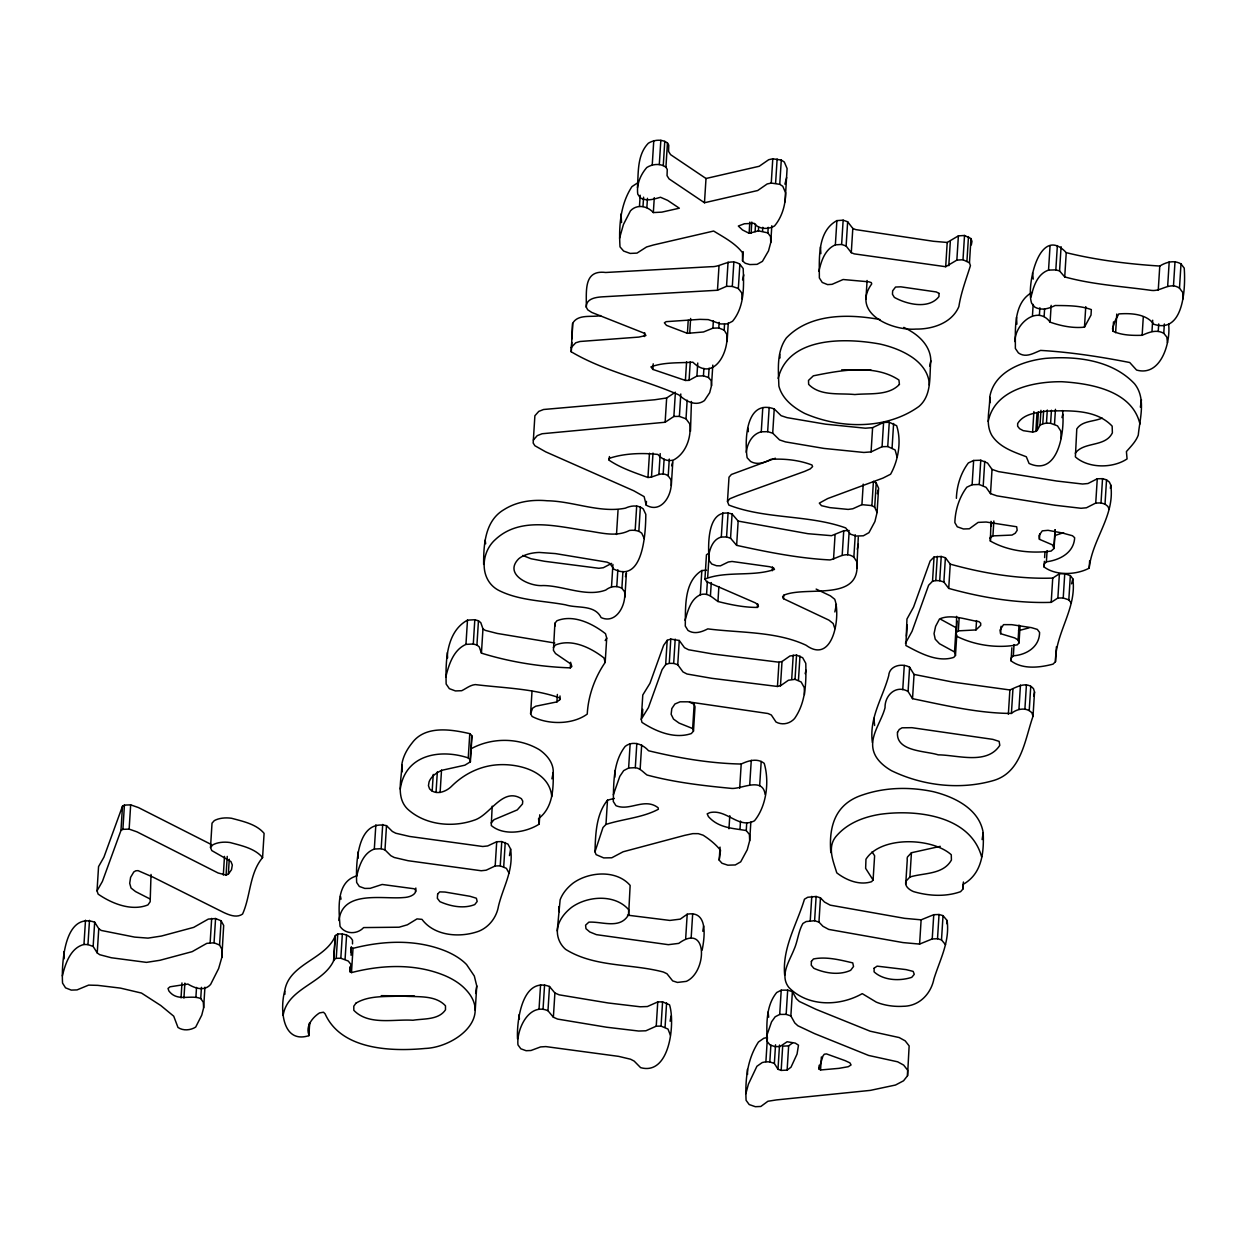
<?xml version="1.0" encoding="UTF-8"?>
<svg xmlns="http://www.w3.org/2000/svg" width="1247" height="1247" viewBox="0 0 1247 1247"><rect width="100%" height="100%" fill="white"/><g stroke="black" fill="none" stroke-linecap="round" stroke-linejoin="round"><path stroke-width="1.5" d="M352.511 943.917L352.511 940.238C349.721 934.938 343.284 933.473 337.766 934.05L335.412 935.515C326.044 959.489 288.727 963.495 284.675 991.147C279.905 1008.48 281.947 1044.175 308.882 1035.665L309.708 1022.618M338.935 920.504C342.411 889.953 382.096 899.336 403.062 897.591A14.839 7.809 3.6 0 0 415.594 891.745L415.61 889.968L414.144 888.768L382.159 884.466L370.188 888.347L364.794 888.425L359.323 886.446L356.658 882.471C355.847 863.298 356.954 819.248 386.508 825.639L392.353 831.453L395.767 833.23L409.608 836.456L482.729 846.495L487.686 845.949L496.711 841.709L501.762 841.585L507.95 844.094L510.615 849.036C513.686 870.874 503.258 886.336 498.473 906.164C496.665 917.106 489.276 926.957 478.91 931.182C460.33 937.978 434.58 936.279 421.985 919.366L417.012 918.899L407.364 924.806L399.102 927.207L363.625 927.581C357.25 934.564 345.372 934.486 340.041 926.35C338.81 909.671 335.63 881.66 356.798 875.893M358.185 858.217L358.232 851.81M956.636 616.345L956.09 635.954C974.281 645.291 997.179 648.58 1017.256 644.839L1019.017 642.922L1018.098 639.992L1014.715 637.934L1000.624 633.694L999.985 630.125L1003.554 624.638L1011.738 624.669L1031.44 627.646L1037.301 629.392L1039.593 632.432C1039.546 646.912 1026.421 654.909 1013.343 655.797L1010.927 658.385L1011.068 660.863C1022.524 669.655 1039.858 667.659 1053.045 664.121L1055.476 661.674C1055.227 633.055 1077.065 608.442 1072.81 578.826L1070.347 575.615L1064.751 573.714L1059.404 573.76L1052.733 578.094C1018.472 579.232 983.275 573.339 950.245 564.143L945.397 557.752L941.236 556.474L934.05 557.035L930.153 560.979L913.568 607.071L906.959 619.026L905.899 645.525C919.912 653.054 937.479 662.734 953.784 657.372L955.483 655.423L956.776 634.894M749.681 840.681L749.4 834.446L746.252 830.564C732.706 828.148 718.693 828.164 708.405 816.567L707.189 813.839L709.933 812.608C726.736 808.851 738.66 829.317 754.482 820.775C766.718 805.811 769.493 781.152 764.208 763.351C757.412 757.849 748.278 760.639 741.201 764.037C710.042 763.429 678.742 758.067 648.534 750.741C642.766 744.163 632.853 740.375 625.199 746.376C613.041 762.011 613.742 782.711 613.29 801.494L615.956 805.656C629.564 811.594 644.621 797.207 658.151 807.775L658.369 809.256C642.392 817.798 623.204 818.874 605.98 824.423L602.987 827.509L594.975 851.795L596.128 854.647L603.704 857.905L611.778 857.78L623.11 851.779L684.712 835.35L692.802 833.635L698.289 833.651L703.074 835.178A102.472 53.995 3.6 0 1 720.517 850.267L719.207 860.165L721.997 863.251L727.843 865.184L735.294 864.95L740.702 861.833L747.249 849.753L749.681 840.681L750.85 822.022M614.818 777.24L614.88 770.506M745.862 1093.666L748.387 1084.204L756.913 1066.279L762.291 1062.522L765.892 1061.774L767.419 1037.52L763.819 1038.252L758.441 1042.024C747.109 1059.404 745.067 1080.12 746.096 1100.337L749.213 1104.561L755.355 1106.697L760.841 1106.463L767.918 1101.257L776.476 1099.916L870.359 1090.377L895.517 1085.03L903.545 1080.79L907.535 1075.725L907.613 1070.16L903.67 1065.109L897.653 1061.805L868.613 1055.445L814.525 1033.607L797.846 1025.751L794.791 1022.945L790.863 1015.931L792.391 991.677L787.683 990.118L781.23 990.18L776.694 992.534C765.58 1006.064 766.609 1025.018 767.154 1041.448L769.991 1044.924L775.088 1046.669L780.076 1046.514L787.138 1041.744L795.274 1043.116L798.485 1045.189L797.051 1054.074L791.003 1067.198L787.122 1070.113L781.168 1070.409L777.988 1069.287L774.371 1063.457L775.54 1044.799M492.191 806.154L491.271 825.514C503.975 836.332 526.234 832.45 539.203 824.111L538.533 818.64C553.06 807.51 553.387 789.148 553.263 772.376C553.543 762.852 546.934 755.012 539.53 749.806C519.048 737.491 491.91 737.32 471.039 748.792M203.651 1007.716L203.292 1002.214L200.736 998.551C190.199 994.389 177.292 1002.183 168.859 990.913L168.033 988.466L170.028 986.798L187.876 984.054C194.766 988.216 204.243 991.677 210.587 984.475L218.63 968.545L221.826 957.4L222.153 949.731L219.566 945.039L221.093 920.785L215.575 918.54L208.327 919.086L193.69 927.378L161.44 936.045L148.003 938.118L134.676 937.105L101.241 930.449L98.762 928.672L94.678 922.188C63.675 911.713 61.477 965.131 62.553 983.104L65.53 987.842L71.25 990.102L77.065 989.9L88.599 985.114L97.812 985.364L120.445 988.107L141.488 993.064L160.801 1005.534L173.723 1016.196L177.978 1027.45C183.169 1031.02 190.51 1030.349 195.685 1027.092L201.765 1015.105L203.651 1007.716L204.929 987.203M771.815 225.723L770.755 242.51L768.526 250.85L762.431 261.356L757.069 264.348L749.837 264.567L745.301 263.273L742.573 260.935L742.479 252.658C735.184 243.165 723.728 237.242 713.643 231.038L653.553 244.958L646.57 246.968L636.999 253.11L630.171 253.422L623.609 251.037L620.008 246.859C618.761 226.19 620.273 204.399 631.948 186.614L637.576 182.904M770.755 242.51L770.568 236.634L767.871 232.893L758.41 230.851L749.104 233.298L742.511 229.947L738.318 226.034L744.412 223.759L754.139 223.307C758.8 229.479 768.23 229.635 774.496 225.988C782.196 216.869 785.594 204.586 785.579 192.771L782.789 186.286L779.749 184.322L771.254 183.075L767.201 183.948L757.693 190.526L704.477 202.747L669.047 178.882L667.051 175.671L667.239 169.436L665.929 167.192C660.38 163.123 652.415 163.965 646.803 167.503C640.506 174.705 636.391 184.478 637.763 194.142L640.303 197.852C646.788 201.609 653.911 199.161 660.505 197.26L667.628 200.362L679.319 208.202L661.83 212.13L653.334 212.567C647.458 206.004 636.999 203.791 630.436 210.868L623.438 224.491L619.541 238.224M785.111 201.843L787.091 168.516L784.316 162.032L781.277 160.068L772.781 158.821L768.729 159.694L759.22 166.272L706.005 178.492L670.559 154.628L668.579 151.417L668.766 145.182L667.457 142.937C661.908 138.869 653.942 139.711 648.331 143.234C636.921 155.096 638.542 172.632 637.435 187.705M62.35 975.887C65.343 963.806 70.44 947.814 83.97 944.478L85.497 920.224M219.566 945.039L214.048 942.794L206.815 943.356L192.178 951.648L159.912 960.299L146.476 962.372L111.357 957.758L99.713 954.703L97.235 952.942L93.151 946.442L87.96 944.603L89.488 920.348M93.151 946.442L94.678 922.188M151.027 874.443L150.17 901.721L147.941 904.901C131.652 911.541 111.825 903.607 98.139 894.115L97.032 890.841L98.56 866.587L103.922 857.188L122.502 806.17L124.419 805.094L130.67 804.861L138.479 807.588L211.008 844.359M97.235 952.942L98.762 928.672M97.032 890.841L102.394 881.442L120.975 830.424L122.502 806.17M120.975 830.424L122.892 829.349L124.419 805.094M149.5 898.697L135.564 891.589L131.029 888.035L129.704 883.328L130.592 877.342L133.788 871.965L135.783 870.796L138.058 870.64L152.898 877.077L223.883 912.586C229.588 915.158 236.774 918.135 242.557 914.067C250.694 896.11 249.306 873.368 262.571 857.624L264.099 833.37C256.399 824.08 242.853 821.352 231.599 818.281A18.222 9.602 3.6 0 0 214.281 820.635L212.021 823.176L210.509 847.43L211.756 850.563L230.929 861.552L232.316 865.013L231.506 869.72L228.341 874.147L226.066 875.051L218.116 872.994L136.952 831.843L129.142 829.115L130.67 804.861M181.033 997.881L181.968 982.948M183.933 998.036L184.883 983.119M195.935 996.774L196.527 987.437M200.736 998.551L201.437 987.359M210.151 942.623L211.678 918.369M214.048 942.794L215.575 918.54M223.322 875.051L224.491 856.393M226.066 875.051L227.235 856.393M221.826 957.4L223.681 925.477L221.093 920.785M228.341 874.147L229.277 859.23M308.882 1035.665L309.412 1023.132M283.147 1015.401C287.324 988.201 323.082 983.696 333.619 960.813L335.147 936.559M333.619 960.813L335.412 935.515M333.9 959.769L336.238 958.304L337.766 934.05M308.71 1034.324C305.718 1025.829 312.748 1017.303 319.513 1012.923L323.472 1012.221L325.093 1013.827C341.288 1050.005 391.34 1051.642 425.211 1048.446C454.126 1047.402 494.155 1018.222 465.053 988.824A68.102 35.882 3.6 0 0 444.665 975.544C415.111 963.323 381.956 964.773 351.483 972.598L349.83 971.101L350.984 964.492L348.272 961.047L340.821 958.242L342.348 933.987M345.076 959.302L346.604 935.032M349.83 971.101L350.064 967.36M350.999 952.443L351.342 946.847L351.077 955.28M350.017 972.068L350.376 966.472M351.483 972.598L353.01 948.344L351.545 947.814M356.704 876.064C359.292 865.605 363.173 853.088 374.318 849.051L375.846 824.797M509.103 873.29L506.422 868.364L500.234 865.839L495.184 865.964L486.159 870.203L481.202 870.749L408.081 860.711L394.239 857.484L390.825 855.707L384.98 849.893L381.177 848.708L382.704 824.454M384.98 849.893L386.508 825.639M491.131 822.942L494.077 819.653L517.256 809.911L522.477 803.972L522.758 801.135L521.402 798.703C502.401 786.748 490.258 815.429 474.047 820.23C452.162 827.868 424.791 825.062 407.379 808.867C395.658 797.036 401.877 779.344 401.799 764.816C402.906 756.664 406.958 749.385 412.04 743.041C425.133 725.162 451.087 729.339 469.776 733.657L471.74 735.559L471.896 737.569L470.368 761.823L464.866 765.19L441.906 770.287A41.946 22.103 3.6 0 0 429.062 781.931L428.454 785.672L429.576 788.852C435.764 795.867 446.395 791.705 451.897 785.969C463.603 774.403 478.879 766.64 495.34 764.988C517.146 762.774 549.537 770.584 551.751 796.63M415.594 891.745L415.843 888.02M432.179 791.206L433.239 774.418M436.045 792.422L437.338 771.893M445.818 676.903C448.842 664.573 453.409 649.936 465.957 644.387L473.299 643.998L476.931 645.042L479.269 646.928L481.436 653.132C509.696 661.954 540.668 666.88 570.3 667.862L571.827 666.506L571.126 664.199L555.507 653.522L553.434 650.342L554.899 623.297L556.91 620.772C573.386 614.085 592.528 623.547 605.512 633.71L606.712 638.152L605.185 662.406C594.835 677.464 588.179 695.826 587.259 714.063C572.622 724.819 548.103 724.912 532.095 716.448L530.598 713.72L532.563 708.202L535.711 706.223L556.895 701.905L559.778 699.692L559.591 697.852C533.202 688.531 503.196 688.001 475.278 684.587C470.166 685.055 466.175 688.547 461.702 690.713L455.42 690.932L449.341 688.656L446.145 684.011C445.662 662.141 445.538 632.229 467.485 620.133L474.811 619.743L478.458 620.788L480.796 622.674L482.963 628.878L485.286 630.374L497.257 633.445L554.837 643.016M440.113 792.5L441.532 770.1M465.957 644.387L467.485 620.133M473.299 643.998L474.811 619.743M470.368 761.823L470.213 759.813L468.248 757.911L469.776 733.657M476.931 645.042L478.458 620.788M470.213 759.813L471.74 735.559M483.649 564.423C483.555 544.658 484.912 520.638 504.178 509.524C516.928 501.481 532.329 499.392 547.121 500.764C573.23 501.169 599.589 513.312 625.37 508.168C630.935 505.549 638.199 504.723 643.249 508.901L645.806 514.325C645.728 530.832 643.748 584.282 613.649 569.022L610.032 563.535L607.102 562.163L555.429 553.59L539.187 552.437A28.743 15.151 3.6 0 0 518.643 558.843C503.274 574.399 529.554 586.745 543.053 585.544C563.519 585.638 586.012 597.391 605.746 590.065C610.344 586.339 616.595 585.357 621.879 588.272L624.544 591.717C626.446 604.483 616.439 624.529 601.116 617.577C594.554 604.312 577.439 608.598 565.67 604.857C543.645 600.695 520.061 600.789 499.579 590.797C479.659 581.242 479.892 553.232 495.308 539.608C520.56 515.899 557.768 526.686 588.007 530.91C601.802 532.905 616.423 537.223 629.564 530.427C633.803 529.991 638.355 530.224 641.722 533.155L644.278 538.579M481.436 653.132L482.963 628.878M475.232 1010.21L476.759 985.956L474.312 976.011L466.581 964.57A68.102 35.882 3.6 0 0 446.192 951.29C416.623 939.069 383.484 940.519 353.01 948.344M495.184 865.964L496.711 841.709M500.234 865.839L501.762 841.585M503.71 866.743L505.238 842.489M530.598 713.72L532.001 691.337M517.536 1039C516.523 1021.948 521.947 976.354 549.506 986.486L554.899 992.986L559.124 994.825L608.193 1002.978L640.241 1006.781L647.396 1006.532L657.761 1001.933L662.578 1001.855L669.514 1004.801C675.188 1022.4 670.247 1075.912 640.599 1067.635L634.162 1061.088L630.561 1059.217L618.606 1056.365L545.827 1046.592L540.606 1046.919L530.957 1050.504L526.094 1050.707L520.825 1048.789L517.973 1044.877C516.32 1029.399 529.055 1002.354 547.979 1010.74L553.372 1017.24L557.596 1019.08L606.666 1027.232L638.713 1031.035L645.868 1030.786L656.234 1026.187L661.05 1026.11L667.987 1029.056L670.403 1035.228M539.203 824.111L539.78 814.774M712.801 365.106L711.507 385.635L709.683 392.68L704.43 400.568C695.639 406.958 685.741 401.066 678.882 394.894C643.623 379.415 604.327 371.45 571.22 351.779L572.638 323.394C577.938 313.698 591.795 317.549 600.68 315.585M571.22 351.779L571.796 342.457M572.03 338.732L572.638 323.394M556.895 701.905L557.362 694.439M539.047 1008.948L540.575 984.694M559.778 699.692L560.012 695.966M571.11 347.648L575.709 342.8L579.98 341.491L638.885 337.08L645.962 335.474L644.044 333.136L591.764 312.436L587.742 309.833L586.277 307.152C586.651 291.424 583.206 269.586 605.683 272.485L711.226 266.687C721.109 267.201 730.056 257.708 739.861 264.286L743.181 268.526C743.929 286.296 744.63 306.762 732.535 321.274L727.515 323.846L720.672 323.955L708.28 319.606L699.91 319.357L666.147 321.664L664.37 322.817L666.49 325.373L687.409 333.339L703.479 331.983L712.91 328.164L718.786 327.977L724.18 330.128L726.954 334.648C728.482 353.961 712.972 381.878 692.849 362.191C678.976 363.111 663.95 362.004 650.918 366.883L652.867 369.424L685.398 380.444L689.077 380.366L696.917 376.095L703.433 375.83L708.499 377.498L711.149 380.662L711.507 385.635M543.053 1009.088L544.58 984.834M547.979 1010.74L549.506 986.486M570.3 667.862L570.658 662.266M557.222 930.917L560.121 899.882A93.665 49.366 3.6 0 1 573.137 883.094C589.13 871.544 616.548 869.642 630.14 885.401L628.628 914.628C620.195 929.685 602.176 921.33 588.865 922.157L585.591 925.165L585.965 928.688L589.753 931.945L596.409 934.658L668.33 944.68L678.742 943.387C708.047 921.86 707.298 972.052 686.286 981.373L677.448 982.433L672.663 980.89L666.974 973.751L663.435 972.052C631.247 963.448 594.585 967.485 565.577 949.326C558.485 943.184 555.414 933.068 558.594 924.136A93.665 49.366 3.6 0 1 571.609 907.348C587.602 895.814 615.02 893.896 628.613 909.655L628.628 914.628M553.372 1017.24L554.899 992.986M675.406 392.182L666.662 397.98L654.644 399.773L543.567 409.499L538.766 411.401L534.885 415.765L533.17 443.012L534.885 445.725L545.703 451.85L633.819 490.804L644.138 496.633L646.211 505.144C662.079 514.419 673.38 493.204 670.933 479.69L668.221 475.871C661.346 470.789 654.878 477.43 647.957 477.476C634.77 472.722 620.835 468.093 609.206 460.283L609.44 456.558M611.513 586.838L612.932 564.455M594.975 851.795C595.536 834.305 596.004 814.369 607.492 800.169L614.288 798.423M616.501 534.48L618.029 510.226M639.477 206.41L640.179 195.218M616.797 586.511L617.857 569.723M643 206.503L643.577 197.182M605.98 824.423L607.492 800.169M621.879 588.272L622.923 571.485M646.866 207.641L647.458 198.304M624.887 597.095L626.415 572.841L625.433 576.597M652.243 164.916L653.771 140.646M644.481 336.519L644.715 332.793M653.334 212.567L654.285 197.65M635.175 530.287L636.687 506.033M659.304 164.557L660.832 140.303M638.838 531.3L640.366 507.046M663.264 165.555L664.776 141.285M652.867 369.424L653.225 363.828M665.929 167.192L667.457 142.937M613.368 794.76L619.806 776.367L623.671 770.63L628.628 768.012L630.156 743.758M646.211 505.144L646.445 501.419M647.957 477.476L649.484 453.222M651.48 477.305L653.007 453.051M765.097 794.355C762.759 776.975 742.433 788.728 732.036 788.447C703.511 785.735 674.705 782.446 647.006 775.01C643.218 772.267 640.272 768.214 635.3 767.684L636.827 743.43M641.254 719.254L642.782 695L649.952 683.34L663.622 645.354L667.192 640.319L670.792 639.087L679.272 640.49L684.494 647.661L688.531 649.749L713.253 654.052L778.985 662.204L782.009 661.534L789.959 655.984L796.537 655.096L802.663 657.715L805.78 663.342C806.295 682.358 805.905 702.357 794.542 718.553C789.834 723.821 782.29 725.395 776.024 722.029L771.316 714.983L767.996 713.518L688.048 701.812L680.083 701.812L674.923 703.994L671.821 708.561L671.135 714.297L673.52 719.098L679.116 723.104L692.646 728.529L693.488 731.132L691.306 733.563C674.565 739.268 656 731.521 641.956 722.372L641.254 719.254L648.424 707.595L662.095 669.608L665.664 664.573L667.192 640.319M642.423 714.921L642.766 709.325M640.147 769.243L641.675 744.989M658.915 474.141L660.209 453.612M533.357 440.02L537.239 435.655L542.055 433.753L665.134 422.25L666.662 397.98M663.17 474L664.105 459.083M668.221 475.871L669.28 459.083M665.134 422.25L673.879 416.451L675.282 394.052M671.322 485.442L672.85 461.187M609.206 460.283L608.957 458.46C623.827 453.316 642.221 452.723 657.87 454.438C661.721 459.13 667.441 461.78 673.536 460.003C685.881 453.487 691.633 437.198 689.731 423.871L686.006 418.836L679.397 416.389L680.8 393.99M687.409 333.339L688.219 320.276M685.398 380.444L686.583 361.786M689.7 333.385L690.635 318.453M665.664 664.573L669.265 663.342L670.792 639.087M686.006 418.836L687.175 400.178M689.077 380.366L690.261 361.708M804.486 694.532L804.253 687.611L801.135 681.969L795.025 679.35L788.431 680.239L780.482 685.788L777.458 686.458L711.725 678.306L687.003 674.004L682.982 671.915L677.745 664.745L673.676 663.388L675.204 639.134M704.477 202.747L706.005 178.492M690.479 431.291L691.446 401.472M677.745 664.745L679.272 640.49M696.917 376.095L697.743 363.033M656.234 1026.187L657.761 1001.933M816.146 589.083L830.44 595.879L834.695 599.246C840.93 615.317 833.448 665.243 806.108 645.26C776.289 631.231 740.048 632.993 707.782 628.878C701.656 632.042 694.392 634.583 688.001 630.436L685.273 626.056C685.663 607.507 683.637 581.726 701.843 570.534L706.535 570.222M661.05 1026.11L662.578 1001.855M703.433 375.83L703.916 368.379M665.072 1027.185L666.599 1002.915M708.499 377.498L709.091 368.161M712.91 328.164L713.378 320.697M586.277 307.152C585.981 297.908 597.36 297.082 604.156 296.739L717.477 290.255L719.005 266.001M685.055 620.258C687.923 610.874 690.495 599.246 700.315 594.788L701.843 570.534M692.646 728.529L694.174 704.259L689.56 702.201M693.488 731.132L695.015 706.878L694.174 704.259M718.786 327.977L719.145 322.381M700.315 594.788C707.704 592.169 712.551 597.796 717.945 601.49C730.726 604.748 744.163 607.507 757.365 607.414L758.41 606.432L757.942 604.779L755.433 602.909L706.566 581.679L704.929 579.044L706.457 554.79L709.216 552.951M704.929 579.044C726.533 570.596 752.674 577.034 774.481 569.411L773.576 567.868L769.617 566.715L732.036 561.462L728.342 561.992L720.439 565.842L716.542 565.748L711.772 564.034L709.169 560.573C707.875 545.547 706.8 506.453 732.083 513.982L738.162 521.09L807.931 533.7L831.515 535.68L843.736 530.739L849.207 530.521M706.566 594.367L707.392 581.32M707.688 577.221L708.982 556.692M717.477 290.255L726.533 286.327L728.061 262.073M685.679 938.477L687.206 914.222C708.467 910.185 704.633 937.573 702.123 950.214M724.18 330.128L724.523 324.532M710.463 595.614L711.273 582.567M727.11 341.522L728.279 322.864M691.134 938.29L692.662 914.035M742.277 299.124L741.653 292.78L738.333 288.54L732.316 286.42L733.844 262.166M708.717 555.383C710.073 547.979 713.19 539.187 721.296 537.052L722.824 512.798M717.945 601.49L718.88 586.573M738.333 288.54L739.861 264.286M877.077 512.501L874.693 507.233L871.902 505.596L873.43 481.342L876.22 482.963L878.605 488.247L877.077 512.501L874.911 521.558L868.956 532.656L863.36 535.789L856.066 536.054L850.485 534.168L845.7 527.917C808.29 514.512 765.97 519.407 728.84 505.066L727.484 501.434L729.012 477.18L731.412 474.468L775.4 458.241M742.573 260.935L743.165 251.613M834.867 628.659L833.167 623.5L828.912 620.133L783.506 598.7L782.633 596.549L784.799 594.803C808.025 585.872 861.568 602.27 856.767 561.618L853.852 557.175C845.7 551.08 837.89 558.095 829.988 559.934C798.548 558.344 767.341 552.047 736.634 545.344L730.555 538.236L726.565 536.958L728.092 512.704M749.104 233.298L749.821 222.106M730.555 538.236L732.083 513.982M751.099 233.283L751.801 222.075M755.09 231.646L755.557 224.195M736.634 545.344L738.162 521.09M758.41 230.851L758.644 227.11M719.207 860.165L720.033 847.103M727.484 501.434L729.885 498.722L737.616 495.573L804.705 471.366L810.207 468.919L812.576 466.612L811.984 465.006C799.171 460.096 784.519 458.506 770.864 459.348C764.567 462.621 757.35 465.318 750.569 461.452L747.14 457.758C744.568 440.674 745.628 398.681 774.231 408.938L781.121 415.687L787.044 417.636L825.483 424.167L865.371 428.204L872.604 427.643L883.593 422.452L889.267 422.281L896.64 425.695C901.643 440.892 898.464 460.237 890.576 474.234L882.985 478.084L827.681 498.566L819.326 503.133L821.461 505.674L829.91 507.638L848.178 509.415L852.839 508.76L861.926 504.661L871.902 505.596M762.572 231.022L762.805 227.281M728.965 828.756L729.791 815.694M767.871 232.893L768.214 227.297M771.254 183.075L772.781 158.821M775.603 183.215L777.13 158.961M746.236 452.287C747.343 443.511 752.05 434.112 761.262 431.805L762.79 407.551M739.689 788.291L741.201 764.037M779.749 184.322L781.277 160.068M740.048 828.522L740.515 821.072M897.154 457.322L895.112 449.949L887.739 446.535L882.065 446.707L871.076 451.897L863.844 452.458L823.955 448.421L785.516 441.906L779.593 439.942L772.704 433.192L767.653 431.665L769.181 407.41M757.365 607.414L757.599 603.673M746.252 830.564L746.719 823.098M749.743 784.534L751.271 760.28M772.704 433.192L774.231 408.938M903.81 327.384A71.625 37.737 3.6 0 1 910.996 331.297C921.471 337.61 930.73 347.944 930.823 360.819C929.249 376.22 932.133 395.081 919.008 406.413C886.57 429.794 840.275 429.015 804.564 413.365C793.357 407.504 782.165 398.884 778.876 386.04C778.377 369.985 776.367 351.654 786.358 337.937C810.114 313.215 848.661 313.901 879.946 319.513M772.283 570.767L772.517 567.042M759.672 785.672L761.2 761.418M777.458 686.458L778.985 662.204M783.506 598.7L783.74 594.975M780.482 685.788L782.009 661.534M791.705 679.334L793.232 655.08M970.977 238.582L969.465 262.836L970.431 265.627C966.207 279.141 961.032 292.484 958.865 306.637C951.804 323.113 932.553 329.286 915.875 329.083C892.026 330.985 850.594 313.2 871.731 283.895L871.294 282.586L868.847 281.822L843.128 279.515L832.061 284.332L827.603 284.612L822.256 282.461L819.357 277.941C819.373 258.706 817.066 231.428 836.893 220.61L843.143 220.189L847.648 221.763L852.808 228.419L855.707 229.604L933.411 241.279L947.206 242.464L958.382 235.87L964.523 235.48L970.977 238.582L971.959 241.372L971.335 244.926M774.371 1063.457L769.82 1061.914L770.88 1045.126M795.025 679.35L796.537 655.096M798.454 680.285L799.982 656.031M766.562 1036.273L771.55 1021.839L775.166 1016.788L779.702 1014.434L781.23 990.18M777.988 1069.287L779.515 1045.033M784.675 975.107C782.072 947.845 796.973 924.136 804.455 899.212L807.713 897.263L816.13 896.484L820.464 897.856L824.47 902.033L830.221 905.151L904.574 918.338L921.128 919.834L933.754 914.69L939.038 914.503L943.028 915.641L947.097 920.504C949.996 941.672 939.911 959.644 933.909 979.004C930.901 993.968 919.21 1006.173 903.311 1006.282A35.01 18.44 3.6 0 1 876.282 1002.12L862.238 993.641C839.839 1006.391 808.15 1007.171 788.868 987.468C779.391 975.481 789.398 961.234 794.027 949.497C797.815 941.126 798.314 931.338 802.928 923.466L806.186 921.533L814.603 920.738L818.952 922.11L822.942 926.287L828.694 929.405L903.046 942.592L919.6 944.088L932.226 938.944L937.51 938.757L941.501 939.895L945.569 944.758M781.168 1070.409L782.68 1046.155L788.65 1045.859L792.531 1042.944M790.863 1015.931L786.156 1014.372L787.683 990.118M818.952 271.238C821.149 261.091 825.015 249.26 835.365 244.864L836.893 220.61M787.122 1070.113L788.65 1045.859M969.465 262.836L962.996 259.735L956.854 260.124L945.694 266.718L854.179 253.858L851.28 252.673L846.121 246.018L841.631 244.443L843.143 220.189M846.121 246.018L847.648 221.763M851.28 252.673L852.808 228.419M810.254 920.613L811.781 896.359M833.526 559.28L835.054 535.01M814.603 920.738L816.13 896.484M818.952 922.11L820.464 897.856M842.208 554.993L843.736 530.739M847.679 554.775L849.098 532.375M830.829 852.605C828.569 825.826 835.584 803.551 862.815 794.869C885.401 787.153 910.139 786.763 933.364 791.689C954.501 796.911 979.378 809.022 983.182 832.7C984.086 852.34 982.059 873.711 963.245 884.294L962.793 889.205L960.595 891.667C945.585 897.029 928.641 896.016 913.49 891.589A18.97 9.992 3.6 0 1 905.992 881.177L909.92 877C924.011 872.713 943.106 874.802 951.414 860.056L951.274 854.756C932.429 837.703 881.006 835.615 865.964 859.23L865.636 868.348L873.087 880.023L871.606 881.676C859.635 885.635 846.308 880.273 836.768 872.838C833.027 860.399 826.48 846.121 837.267 835.038C848.319 822.771 864.311 816.816 880.257 814.291C916.296 809.272 970.415 815.398 981.654 856.954M865.932 299.155L867.101 280.497M818.952 1068.975L822.942 1056.038L824.267 1054.245L826.449 1053.902L845.232 1060.683L849.955 1062.896L851.062 1064.954L848.241 1066.715L838.966 1068.352L820.557 1069.973L818.952 1068.975L819.185 1065.25M820.557 1069.973L821.383 1056.926M853.852 557.175L855.271 534.792M856.814 568.351L858.279 537.363M861.926 504.661L863.22 484.132M871.076 451.897L872.604 427.643M874.693 507.233L876.22 482.963M882.065 446.707L883.593 422.452M887.739 446.535L889.267 422.281M872.386 742.557C868.956 717.711 882.564 698.32 888.706 675.687C889.298 665.586 902.033 662.874 909.609 667.239L914.051 674.424L912.523 698.679C944.883 705.334 978.49 713.378 1011.411 713.424C1017.069 708.655 1026.593 706.909 1031.97 712.91L1033.015 716.308C1024.831 739.58 1021.761 771.628 994.295 780.295C960.689 790.239 922.92 785.937 891.496 770.693A63.815 33.638 3.6 0 1 875.41 755.604C866.634 739.159 881.083 723.244 885.043 707.688C884.669 695.312 896.063 684.432 908.081 691.493L912.523 698.679M892.088 447.751L893.616 423.497M873.087 880.023L874.615 855.769L872.074 851.857M902.75 689.669L904.278 665.415M906.475 636.188L907.177 624.996M908.081 691.493L909.609 667.239M905.727 884.185L907.255 859.931A18.97 9.992 3.6 0 1 907.52 856.923L911.432 852.745L940.285 846.339M945.694 266.718L947.206 242.464M909.92 877L911.432 852.745M948.796 265.689L950.323 241.435M905.431 643.281L912.04 631.325L928.625 585.233L932.522 581.289L934.05 557.035M932.522 581.289L935.78 580.556L937.292 556.302M956.854 260.124L958.382 235.87M907.535 1075.725L909.141 1045.906L905.197 1040.855L899.181 1037.551L870.141 1031.191L816.052 1009.353L799.358 1001.481L796.319 998.691L792.391 991.677M1071.282 603.08L1068.819 599.869L1063.223 597.968L1057.877 598.014L1051.205 602.348C1016.944 603.486 981.763 597.594 948.718 588.397L943.87 582.006L939.708 580.728L941.236 556.474M919.6 944.088L921.128 919.834M962.996 259.735L964.523 235.48M943.87 582.006L945.397 557.752M966.955 260.841L968.483 236.587M948.718 588.397L950.245 564.143M932.226 938.944L933.754 914.69M955.483 655.423L954.532 651.947L956.059 627.693L941.049 619.494M956.433 630.359L957.026 621.037M937.51 938.757L939.038 914.503M955.592 633.149L958.335 630.857L959.161 617.795M941.501 939.895L943.028 915.641M989.947 538.112L992.924 535.883L1012.034 535.072L1015.261 533.217L1017.162 530.318L1016.679 526.764L986.143 522.025L978.116 522.399L969.34 528.79L963.448 528.977L957.275 526.795L954.859 522.587C955.249 510.054 959.224 497.272 966.815 487.218L972.114 484.724L973.642 460.47L980.766 460.237L987.546 463.042L992.035 469.402L998.442 471.6L1056.723 481.03L1082.583 484.023L1087.976 483.524L1097.266 478.786L1102.535 478.661L1106.541 479.861L1109.378 482.106L1110.75 485.052C1115.145 515.884 1092.388 538.579 1089.177 568.149C1076.52 574.929 1056.084 575.989 1044.035 566.933L1043.895 564.486L1046.389 561.805C1059.747 560.074 1073.854 552.842 1074.665 537.722L1072.482 535.742L1062.273 532.968L1048.057 530.318L1042.258 530.863L1039.032 535.54L1039.437 539.312L1052.359 544.83L1054.058 548.446L1051.112 551.08C1030.942 553.73 1008.075 551.205 990.352 541.027L991.006 521.324M1109.222 509.306L1107.85 506.376L1105.013 504.115L1101.007 502.915L1095.739 503.055L1086.449 507.778L1081.055 508.277L1055.196 505.284L996.914 495.854L990.508 493.656L986.034 487.312L979.238 484.491L980.766 460.237M983.228 485.535L984.756 461.281M1062.538 410.559C1065.047 429.233 1059.124 477.102 1029.071 463.463L1026.312 456.761C1013.702 451.913 999.673 447.439 991.911 435.53C985.068 423.809 989.931 409.858 989.744 397.185C993.89 371.622 1022.509 360.991 1045.329 358.403C1076.239 355.816 1112.199 360.04 1134.536 383.764C1146.242 398.354 1139.914 418.181 1138.277 435.094C1135.861 441.625 1130.889 446.426 1126.415 451.57L1127.07 458.912C1112.963 468.42 1088.522 468.623 1075.382 456.901L1076.784 428.952C1082.178 420.582 1093.837 421.845 1102.13 418.088M958.335 630.857L975.949 629.938L976.541 620.601M962.793 889.205L963.401 881.988M990.508 493.656L992.035 469.402M990.352 541.027L990.71 535.431M991.287 526.109L991.536 522.368M992.924 535.883L993.859 520.965M1168.626 324.095C1170.824 342.582 1160.941 377.015 1136.563 370.047L1129.735 362.518C1100.337 356.751 1070.503 352.137 1040.59 350.407C1033.42 353.182 1025.876 358.232 1018.409 352.917L1015.354 348.459C1015.541 329.567 1012.829 302.725 1032.454 292.172M1000.624 633.694L1001.092 626.228M1015.011 341.6C1014.497 324.407 1037.192 304.533 1050.099 322.147C1060.979 325.966 1072.95 328.413 1084.469 327.15L1091.016 315.07L1091.328 309.599C1079.933 305.468 1067.12 305.609 1055.102 305.515C1048.774 308.648 1041.448 310.83 1034.807 307.121L1031.69 303.364C1025.767 286.826 1039.25 223.353 1066.247 252.658C1096.674 260.14 1128.488 264.052 1159.772 266.047C1166.179 262.119 1174.051 259.828 1181.003 263.896L1184.214 268.105C1185.601 286.077 1184.463 334.461 1153.834 324.251C1146.305 313.683 1130.483 313.059 1118.793 313.932L1115.145 320.728L1112.542 328.553L1112.916 331.203C1121.77 335.381 1132.494 335.552 1142.143 335.303C1148.955 332.216 1156.624 329.208 1163.763 333.308L1166.833 337.095L1167.457 342.754M1032.469 315.616L1033.171 304.408M1011.068 660.863L1011.878 647.801M1008.355 714.219L1009.883 689.965C1017.178 686.848 1026.749 680.971 1033.498 688.656L1034.527 692.054L1033.015 716.308M1013.343 655.797L1014.045 644.605M1011.411 713.424L1012.938 689.155M1018.098 639.992L1019.033 625.059M1039.406 315.226L1039.873 307.76M1019.017 642.922L1020.077 626.134M1075.257 453.207C1084.079 441.313 1105.325 447.408 1112.371 432.849L1112.168 426.147C1095.879 408.876 1068.601 410.622 1046.592 411.105C1036.46 412.679 1023.506 413.801 1017.661 423.528L1017.646 426.225L1019.594 428.687L1023.226 430.651L1032.61 432.086L1033.903 411.557M1032.61 432.086L1035.852 431.353L1037.021 412.695M1018.939 709.309L1020.467 685.039M1044.129 316.504L1044.596 309.038M1035.852 431.353L1037.239 430.386L1038.408 411.728M1031.051 297.082C1033.358 286.592 1037.364 273.95 1048.54 270.1L1050.052 245.846M1037.239 430.386L1040.014 425.243L1040.949 410.31M1024.894 709.169L1026.421 684.915M1040.014 425.243L1042.788 423.809L1043.614 410.746M1050.099 322.147L1051.159 305.344M1183.122 298.812L1182.686 292.359L1179.491 288.151C1169.842 281.448 1161.175 291.72 1151.449 290.411C1122.534 286.374 1092.871 284.675 1064.72 276.912L1059.56 270.942L1055.835 269.866L1057.362 245.612M1042.788 423.809L1046.467 423.107L1047.293 410.06M1039.437 539.312L1039.78 533.716M1029.227 710.478L1030.755 686.224M1059.56 270.942L1061.088 246.688M1061.228 438.57L1060.792 431.057L1057.503 425.866L1050.613 423.31L1051.439 410.247M1044.035 566.933L1044.378 561.337M1044.612 557.596L1044.97 552M1054.51 424.261L1055.445 409.328M1046.389 561.805L1047.106 550.613M1064.72 276.912L1066.247 252.658M1053.98 546.591L1055.04 529.788M1054.058 548.446L1055.227 529.788M1051.205 602.348L1052.733 578.094M1057.877 598.014L1059.404 573.76M1055.476 661.674L1056.412 646.741M1063.223 597.968L1064.751 573.714M1084.469 327.15L1085.763 306.637M1068.819 599.869L1070.347 575.615M1089.177 568.149L1089.66 560.698M1095.739 503.055L1097.266 478.786M1101.007 502.915L1102.535 478.661M1112.916 331.203L1113.493 321.866M1115.613 332.7L1116.782 314.041M1105.013 504.115L1106.541 479.861M1142.143 335.303L1143.312 316.644M1151.979 331.406L1152.68 320.214M1158.245 290.302L1159.772 266.047M1158.245 331.406L1158.712 323.939M1163.763 333.308L1164.355 323.986M1167.675 286.093L1169.203 261.823M1173.474 286.031L1175.001 261.776M1179.491 288.151L1181.003 263.896M956.387 498.332C956.776 485.8 960.751 473.018 968.342 462.964L973.642 460.47M1110.376 488.31L1110.75 485.052M946.722 923.668L947.097 920.504M475.668 993.454L476.759 985.956M1140.366 407.161L1141.473 399.788M982.122 839.574L983.182 832.7M702.778 931.244L703.651 925.96M509.462 855.613L510.615 849.036M670.122 1021.246L671.026 1016.118M1033.779 696.262L1034.527 692.054M929.779 366.104L930.823 360.819M778.159 378.433C788.525 335.957 846.666 337.906 880.117 344.078A71.625 37.737 3.6 0 1 909.468 355.551C919.943 361.864 929.202 372.198 929.296 385.074M834.851 611.965L836.394 604.405M988.216 421.439C994.701 389.267 1033.81 381.488 1061.758 381.722C1090.673 383.406 1132.245 390.701 1139.945 424.042M857.266 549.272L858.341 544.097M551.922 778.829L553.263 772.376M1061.992 417.605L1062.756 414.316M400.271 789.07C405.181 754.606 439.942 748.559 468.248 757.911M877.311 493.687L878.169 490.055M1071.609 583.83L1072.81 578.826M742.557 279.936L743.804 274.87M671.665 465.801L672.46 462.715M805.141 673.692L806.014 670.263M784.893 184.166L786.639 177.588M605.185 640.553L606.712 638.152M553.372 647.552L555.383 645.026C571.859 638.339 591 647.801 603.984 657.964L605.185 662.406M210.509 847.43L212.754 844.889A18.222 9.602 3.6 0 1 230.072 842.536C241.326 845.606 254.887 848.334 262.571 857.624M975.949 629.938L980.688 625.386L980.688 623.219L978.911 621.614C966.409 619.915 951.523 613.649 939.521 618.964L935.609 626.321L934.05 633.616L935.219 639.181L939.521 643.748L954.532 651.947M611.607 563.395L603.314 567.728L598.841 568.289L544.58 561.29L531.082 558.765L522.727 555.445M687.206 914.222L680.27 919.133L669.857 920.426L627.506 915.158M1063.597 532.672L1054.806 535.54M1028.978 627.896L1018.518 630.655M835.365 244.864L841.631 244.443M628.628 768.012L635.3 767.684M374.318 849.051L381.177 848.708M122.892 829.349L129.142 829.115M1048.54 270.1L1055.835 269.866M870.827 369.813L841.678 369.845M972.114 484.724L979.238 484.491M414.487 995.994L381.223 995.667M761.262 431.805L767.653 431.665M721.296 537.052L726.565 536.958M673.879 416.451L679.397 416.389M336.238 958.304L340.821 958.242M779.702 1014.434L786.156 1014.372M669.265 663.342L673.676 663.388M726.533 286.327L732.316 286.42M83.97 944.478L87.96 944.603M765.892 1061.774L769.82 1061.914M935.78 580.556L939.708 580.728M1046.467 423.107L1050.613 423.31M1009.883 689.965L953.004 682.125L914.051 674.424M340.462 896.25L341.023 899.165M747.764 428.033L748.356 431.68M485.177 540.169L485.66 543.786M558.75 906.663L559.342 911.713M768.09 1012.018L768.682 1017.193M989.744 397.185L990.321 402.61M1032.578 272.828L1033.217 279.11M284.675 991.147L284.971 994.202M873.913 718.303L874.615 725.489M779.687 354.179L780.045 357.983M519.064 1014.746L519.391 1019.158M820.479 246.984L820.869 253.671M621.068 213.97L621.536 222.605M1016.539 317.346L1016.882 324.189M447.346 652.649L447.579 657.98M401.799 764.816L402.095 771.893M747.374 1069.412L747.561 1074.415M63.878 951.632L64.08 958.849M554.899 623.297L554.962 626.088M874.147 968.202L874.085 971.865C883.562 980.594 899.882 981.249 911.775 977.321L914.269 974.328L913.178 971.397L906.07 969.605L877.093 966.144L874.147 968.202M939.022 293.404L938.96 296.568C928.921 309.63 906.818 304.408 894.364 297.394L892.447 294.245L892.665 290.8L895.549 287.044L900.802 286.826L936.326 291.954L939.022 293.404M811.392 961.437L811.251 965.209L813.808 968.296C825.046 973.268 839.137 975.559 850.641 970.322L853.54 966.487L852.745 962.887C840.104 959.941 826.356 956.371 813.449 958.974L811.392 961.437M437.65 894.021L437.354 898.323L439.91 901.659C450.51 906.351 463.666 909.016 474.748 904.574L477.18 901.487L476.37 898.23L470.041 896.297L444.961 892.041L439.739 891.886L437.65 894.021M897.513 732.301C895.658 751.738 925.726 750.788 938.212 754.856C957.415 754.949 987.032 765.222 999.798 745.332L999.128 741.388L992.815 739.362L911.931 727.687L902.049 727.812L899.258 729.464L897.513 732.301M355.956 1003.165L353.789 1006.189L353.821 1010.319C368.551 1025.626 393.834 1018.955 412.96 1020.249C423.746 1018.472 438.539 1020.155 445.491 1009.821L445.475 1005.799C434.673 994.186 416.124 997.538 401.783 995.948C386.57 997.039 369.548 994.966 355.956 1003.165M899.414 384.403C888.503 396.063 869.377 393.039 854.865 394.551C839.652 392.961 820.292 396.421 808.648 384.372L808.492 380.429L813.34 375.83C840.353 370.375 874.63 363.781 898.931 380.023L899.414 384.403"/></g></svg>
